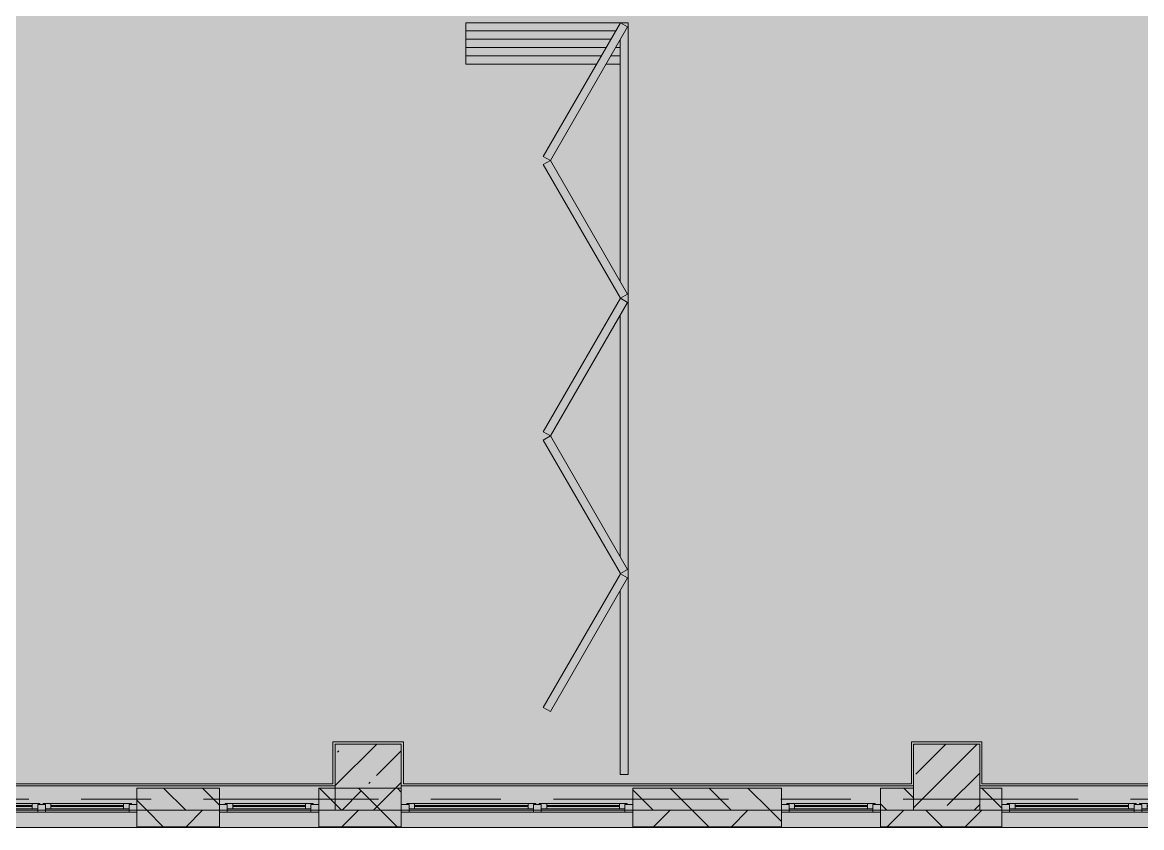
# Model space of a CAD drawing. Header units: millimetres. Extents: x -5524 to 188508, y -8553 to 29000.
# Drawn here: x 75319 to 85477, y -258 to 7048 of the extents above; entities that cross this region are included whole.
import ezdxf

# ---------------------------------------------------------------- set-up
doc = ezdxf.new("R2010")
doc.units = ezdxf.units.MM
doc.linetypes.add('Осевая', pattern=[3175, 635, -476.25, 1587.5, -476.25])
doc.layers.add('A-DETL-GENF-2', color=7, linetype='Continuous', lineweight=9, true_color=0xc0c0c0, transparency=0.4)
for name, color, linetype, lineweight, true_color in [('A-DOOR-6', 7, 'Continuous', 5, 0xb7b7b7), ('A-DOOR-FRAM-6', 7, 'Continuous', 5, 0xb7b7b7), ('A-FLOR-1', 7, 'Continuous', 5, 0xb7b7b7), ('A-GLAZ-3', 7, 'Continuous', 5, 0x737373), ('A-WALL-3', 7, 'Continuous', 5, 0x737373), ('A-WALL-4', 7, 'Continuous', 9, 0x737373), ('I-WALL-3', 7, 'Continuous', 5, 0x737373), ('S-COLS-1', 7, 'Continuous', 5, 0x737373)]:
    doc.layers.add(name, color=color, linetype=linetype, lineweight=lineweight, true_color=true_color)
for name, color, linetype, lineweight in [('A-WALL-2', 7, 'Continuous', 5), ('S-COLS-2', 7, 'Continuous', 5), ('Оси-2', 7, 'Осевая', 9)]:
    doc.layers.add(name, color=color, linetype=linetype, lineweight=lineweight)

# ---------------------------------------------------------------- blocks, each defined once
blk = doc.blocks.new('120_Окно_СКБ_2Ст - 120_Окно_СКБ_2Ст 2100х2500 _мал створка СЛЕВА_-V51-3_6_1_птичка')
at = {"layer": 'A-GLAZ-3'}
for p, q in [((-1050, -127), (-1050, -57)), ((-1050, -57), (-980, -57)), ((1050, -57), (-1050, -57)), ((-980, -57), (-980, -127)), ((-220, -87), (-980, -87)), ((-980, -87), (-980, -127)), ((-930, -137), (-930, -87)), ((-270, -137), (-270, -87)), ((-220, -127), (-220, -57)), ((-220, -57), (-150, -57)), ((-220, -127), (-220, -87)), ((-150, -57), (-150, -127)), ((980, -87), (-150, -87)), ((-150, -87), (-150, -127)), ((-100, -137), (-100, -87)), ((930, -137), (930, -87)), ((980, -127), (980, -57)), ((980, -57), (1050, -57)), ((980, -127), (980, -87)), ((1050, -57), (1050, -127)), ((-980, -127), (-1050, -127)), ((-1050, -127), (-1000, -127)), ((-980, -127), (-1000, -127)), ((-1000, -127), (-1000, -137)), ((-1000, -137), (-200, -137)), ((-200, -137), (-1000, -137)), ((-930, -107), (-270, -107)), ((-270, -117), (-930, -117)), ((-150, -127), (-220, -127)), ((-200, -127), (-220, -127)), ((-200, -127), (-170, -127)), ((-200, -137), (-200, -127)), ((-150, -127), (-170, -127)), ((-170, -127), (-170, -137)), ((-170, -137), (1000, -137)), ((1000, -137), (-170, -137)), ((-100, -107), (930, -107)), ((930, -117), (-100, -117)), ((1050, -127), (980, -127)), ((1000, -127), (980, -127)), ((1000, -127), (1050, -127)), ((1000, -137), (1000, -127))]:
    blk.add_line(p, q, dxfattribs=at)
blk = doc.blocks.new('120_Окно_СКБ_1Ст - 120_Окно_СКБ_1Ст 900х2500_h_-22445987-3_6_1_птичка')
at = {"layer": 'A-GLAZ-3'}
for p, q in [((-450, -127), (-450, -57)), ((-450, -57), (-380, -57)), ((450, -57), (-450, -57)), ((-380, -57), (-380, -127)), ((380, -87), (-380, -87)), ((-380, -87), (-380, -127)), ((-330, -137), (-330, -87)), ((330, -137), (330, -87)), ((380, -127), (380, -57)), ((380, -57), (450, -57)), ((380, -127), (380, -87)), ((450, -57), (450, -127)), ((-380, -127), (-450, -127)), ((-450, -127), (-400, -127)), ((-380, -127), (-400, -127)), ((-400, -127), (-400, -137)), ((-400, -137), (400, -137)), ((400, -137), (-400, -137)), ((-330, -107), (330, -107)), ((330, -117), (-330, -117)), ((450, -127), (380, -127)), ((400, -127), (380, -127)), ((400, -127), (450, -127)), ((400, -137), (400, -127))]:
    blk.add_line(p, q, dxfattribs=at)
blk = doc.blocks.new('120_Окно_СКБ_1Ст - 120_Окно_СКБ_1Ст 900х2500_h_-20664874-3_6_1_птичка')
at = {"layer": 'A-GLAZ-3'}
for p, q in [((-450, -127), (-450, -57)), ((-450, -57), (-380, -57)), ((450, -57), (-450, -57)), ((-380, -57), (-380, -127)), ((380, -87), (-380, -87)), ((-380, -87), (-380, -127)), ((-330, -137), (-330, -87)), ((330, -137), (330, -87)), ((380, -127), (380, -57)), ((380, -57), (450, -57)), ((380, -127), (380, -87)), ((450, -57), (450, -127)), ((-380, -127), (-450, -127)), ((-450, -127), (-400, -127)), ((-380, -127), (-400, -127)), ((-400, -127), (-400, -137)), ((-400, -137), (400, -137)), ((400, -137), (-400, -137)), ((-330, -107), (330, -107)), ((330, -117), (-330, -117)), ((450, -127), (380, -127)), ((400, -127), (380, -127)), ((400, -127), (450, -127)), ((400, -137), (400, -127))]:
    blk.add_line(p, q, dxfattribs=at)
blk = doc.blocks.new('DOR__перегородка__Прямоугольная - ТП-3_ Вн_ДПГ_6820х3300h-19315679-3_6_1_птичка')
at = {"layer": 'A-DOOR-6'}
for p, q in [((6445, 1474), (6820, 1474)), ((6445, 1474), (6445, 288)), ((6520, 1474), (6520, 244)), ((6595, 1474), (6595, 201)), ((6670, 1474), (6670, 158)), ((6745, 1474), (6745, 114)), ((6820, 1474), (6820, 0)), ((6445, 201), (6445, 75)), ((6520, 158), (6520, 75)), ((6595, 114), (6595, 75)), ((0, 75), (0, 0)), ((0, 75), (1664, 75)), ((0, 0), (6820, 0)), ((1814, 75), (1827, 75)), ((1977, 75), (4164, 75)), ((4314, 75), (4325, 75)), ((4475, 75), (6663, 75)), ((6813, 75), (6820, 75))]:
    blk.add_line(p, q, dxfattribs=at)
at = {"layer": 'A-DOOR-FRAM-6'}
for p, q in [((570, 707), (608, 772)), ((608, 772), (1820, 72)), ((1821, 72), (3033, 772)), ((3033, 772), (3071, 707)), ((3070, 707), (3107, 772)), ((3107, 772), (4320, 72)), ((4319, 72), (5532, 772)), ((5532, 772), (5569, 707)), ((5569, 707), (5607, 772)), ((5607, 772), (6819, 72)), ((1783, 7), (570, 707)), ((3071, 707), (1858, 7)), ((4282, 7), (3070, 707)), ((5569, 707), (4357, 7)), ((6781, 7), (5569, 707)), ((1820, 72), (1783, 7)), ((1858, 7), (1821, 72)), ((4320, 72), (4282, 7)), ((4357, 7), (4319, 72)), ((6819, 72), (6781, 7))]:
    blk.add_line(p, q, dxfattribs=at)
blk = doc.blocks.new('BSC_Колонна _Прямоугольная - 600х600-V125-3_6_1_птичка')
at = {"layer": 'S-COLS-2'}
h = blk.add_hatch(dxfattribs=at)
h.set_pattern_fill('FP_124', color=256, style=0, pattern_type=2)
h.set_pattern_definition([(45, (-22210, -200), (-285.123, 285.123), []), (45, (-21924.88, -200), (-285.123, 285.123), [504.031, -100.806, 16.764, -84.042])])
h.paths.add_polyline_path([(-300, -300), (300, -300), (300, 300), (-300, 300)])
at = {"layer": 'S-COLS-1'}
for p, q in [((300, 300), (-300, 300)), ((-300, 300), (-300, -300)), ((300, -300), (300, 300)), ((-300, -300), (300, -300))]:
    blk.add_line(p, q, dxfattribs=at)

msp = doc.modelspace()

# ---------------------------------------------------------------- hatches: boundary and pattern name
at = {"layer": 'A-DETL-GENF-2'}
msp.add_hatch(color=256, dxfattribs=at).paths.add_polyline_path([(97856.6, -258), (99808, -258), (99808, 15358), (61230, 15358), (61230, -258), (96924.4, -258)])
at = {"layer": 'A-WALL-2'}
h = msp.add_hatch(dxfattribs=at)
h.set_pattern_fill('FP_66', color=256, style=0, pattern_type=2)
h.set_pattern_definition([(135, (61498, 0), (-176.7767, -176.7767), [])])
h.paths.add_polyline_path([(95108, -100), (95368, -100), (95368, 100), (95108, 100), (95108, 39.5)])
h.paths.add_polyline_path([(99488, -100), (99488, 100), (98921, 100), (98921, -100)])
h.paths.add_polyline_path([(97468, -100), (98021, -100), (98021, 100), (97468, 100)])
h.paths.add_polyline_path([(87658, -100), (87907.7, -100), (87907.7, 100), (87658, 100), (87658, -63.8)])
h.paths.add_polyline_path([(83408, -100), (83408, 100), (83108, 100), (83108, -100)])
h.paths.add_polyline_path([(86670.4, -100), (87058, -100), (87058, 100), (86308, 100), (86308, -100)])
h.paths.add_polyline_path([(84008, -100), (84208, -100), (84208, 100), (84008, 100), (84008, 63.6)])
h.paths.add_polyline_path([(91307.7, -100), (91480.8, -100), (91480.8, 100), (91307.7, 100), (91307.7, 55.2)])
h.paths.add_polyline_path([(82208, -100), (82208, 100), (80858, 100), (80858, -100), (81077.3, -100)])
h.paths.add_polyline_path([(93195.7, -100), (93608, -100), (93608, 100), (92380.8, 100), (92380.8, -100)])
h.paths.add_polyline_path([(78280.8, -100), (78758, -100), (78758, 100), (78008, 100), (78008, -100)])
h.paths.add_polyline_path([(68958.9, -100), (69158, -100), (69158, 100), (68328, 100), (68328, -100)])
h.paths.add_polyline_path([(72608, -100), (72608, 100), (71857.7, 100), (71857.7, -100)])
h.paths.add_polyline_path([(73508, -100), (73658, -100), (73658, 100), (73508, 100)])
h.paths.add_polyline_path([(77108, -100), (77108, 100), (76358, 100), (76358, -100)])
h = msp.add_hatch(dxfattribs=at)
h.set_pattern_fill('FP_68', color=256, style=0, pattern_type=2)
h.set_pattern_definition([(45, (61498, 0), (-353.5534, 353.5534), []), (135, (61498, 0), (-353.5534, -353.5534), [])])
h.paths.add_polyline_path([(95368, -250), (95368, -100), (94508, -100), (94508, -250), (95108, -250)])
h.paths.add_polyline_path([(97468, -250), (98021, -250), (98021, -100), (97468, -100)])
h.paths.add_polyline_path([(99808, -250), (99808, -100), (98921, -100), (98921, -250), (99721, -250)])
h.paths.add_polyline_path([(87907.7, -250), (87907.7, -100), (86308, -100), (86308, -250), (87658, -250)])
h.paths.add_polyline_path([(91307.7, -250), (91480.8, -250), (91480.8, -100), (90707.7, -100), (90707.7, -250)])
h.paths.add_polyline_path([(82208, -250), (82208, -100), (80858, -100), (80858, -250), (81077.3, -250)])
h.paths.add_polyline_path([(83873.9, -250), (84208, -250), (84208, -100), (83108, -100), (83108, -250)])
h.paths.add_polyline_path([(92380.8, -250), (93608, -250), (93608, -100), (92380.8, -100)])
h.paths.add_polyline_path([(78008, -250), (78758, -250), (78758, -100), (78008, -100)])
h.paths.add_polyline_path([(76358, -250), (77108, -250), (77108, -100), (76358, -100)])
h.paths.add_polyline_path([(74258, -250), (74258, -100), (73508, -100), (73508, -250), (73619.9, -250)])
h.paths.add_polyline_path([(69757.7, -250), (69757.7, -100), (68328, -100), (68328, -250), (68958.9, -250)])
h.paths.add_polyline_path([(72608, -250), (72608, -100), (71857.7, -100), (71857.7, -250)])
h.paths.add_polyline_path([(62433.7, -250), (65228, -250), (65228, -100), (61238, -100), (61238, -250)])
at = {"layer": 'S-COLS-2'}
h = msp.add_hatch(dxfattribs=at)
h.set_pattern_fill('FP_64', color=256, style=0, pattern_type=2)
h.set_pattern_definition([(45, (61498, 0), (-285.123, 285.123), []), (45, (61783.12, 0), (-285.123, 285.123), [504.031, -100.806, 16.764, -84.042])])
h.paths.add_polyline_path([(78158, -100), (78758, -100), (78758, 500), (78158, 500)])

# ---------------------------------------------------------------- linework, layer by layer
at = {"layer": 'A-FLOR-1'}
for p, q in [((78138, 140), (78138, 520)), ((78138, 520), (78778, 520)), ((78778, 520), (78778, 140)), ((83388, 140), (83388, 520)), ((83388, 520), (84028, 520)), ((84028, 520), (84028, 140)), ((74278, 140), (78138, 140)), ((78778, 140), (83388, 140)), ((84028, 140), (86308.7, 140))]:
    msp.add_line(p, q, dxfattribs=at)
at = {"layer": 'A-WALL-3'}
for p, q in [((77108, 100), (76358, 100)), ((76358, 100), (76358, -258)), ((77108, -258), (77108, 100)), ((78758, 100), (78008, 100)), ((78008, 100), (78008, -258)), ((78758, -258), (78758, 100)), ((82208, 100), (80858, 100)), ((80858, 100), (80858, -258)), ((82208, -258), (82208, 100)), ((83408, 100), (83108, 100)), ((83108, 100), (83108, -258)), ((84208, 100), (84008, 100)), ((84208, -258), (84208, 100)), ((77108, -100), (78008, -100)), ((78758, -100), (80858, -100)), ((82208, -100), (83108, -100)), ((84208, -100), (86308, -100)), ((61230, -258), (91480.8, -258))]:
    msp.add_line(p, q, dxfattribs=at)
at = {"layer": 'A-WALL-4'}
for p, q in [((76358, -100), (77108, -100)), ((78008, -100), (78758, -100)), ((80858, -100), (82208, -100)), ((83108, -100), (83408, -100)), ((84008, -100), (84208, -100)), ((76358, -250), (77108, -250)), ((76358, -253), (77108, -253)), ((78008, -250), (78758, -250)), ((78008, -253), (78758, -253)), ((80858, -250), (82208, -250)), ((80858, -253), (82208, -253)), ((83108, -250), (84208, -250)), ((83108, -253), (84208, -253))]:
    msp.add_line(p, q, dxfattribs=at)
at = {"layer": 'I-WALL-3'}
for p, q in [((74258, 120), (78158, 120)), ((78758, 120), (83408, 120)), ((84008, 120), (86329.3, 120)), ((76358, -100), (74258, -100))]:
    msp.add_line(p, q, dxfattribs=at)
at = {"layer": 'S-COLS-1'}
for p, q in [((78758, 500), (78158, 500)), ((78158, 500), (78158, -100)), ((78758, -100), (78758, 500)), ((78158, -100), (78758, -100))]:
    msp.add_line(p, q, dxfattribs=at)
at = {"layer": 'Оси-2'}
msp.add_line((69502.5, 0), (87758, 0), dxfattribs=at)

# ---------------------------------------------------------------- block references
at = {"layer": 'A-DOOR-6', "rotation": 89.99999999999955}
msp.add_blockref('DOR__перегородка__Прямоугольная - ТП-3_ Вн_ДПГ_6820х3300h-19315679-3_6_1_птичка', (80818, 225), dxfattribs=at)
at = {"layer": 'A-GLAZ-3', "rotation": 180}
for name, p in [('120_Окно_СКБ_2Ст - 120_Окно_СКБ_2Ст 2100х2500 _мал створка СЛЕВА_-V51-3_6_1_птичка', (75308, -175)), ('120_Окно_СКБ_1Ст - 120_Окно_СКБ_1Ст 900х2500_h_-22445987-3_6_1_птичка', (77558, -175)), ('120_Окно_СКБ_2Ст - 120_Окно_СКБ_2Ст 2100х2500 _мал створка СЛЕВА_-V51-3_6_1_птичка', (79808, -175)), ('120_Окно_СКБ_1Ст - 120_Окно_СКБ_1Ст 900х2500_h_-20664874-3_6_1_птичка', (82658, -175)), ('120_Окно_СКБ_2Ст - 120_Окно_СКБ_2Ст 2100х2500 _мал створка СЛЕВА_-V51-3_6_1_птичка', (85258, -175))]:
    msp.add_blockref(name, p, dxfattribs=at)
at = {"layer": 'S-COLS-1'}
msp.add_blockref('BSC_Колонна _Прямоугольная - 600х600-V125-3_6_1_птичка', (83708, 200), dxfattribs=at)

doc.saveas('drawing.dxf')
